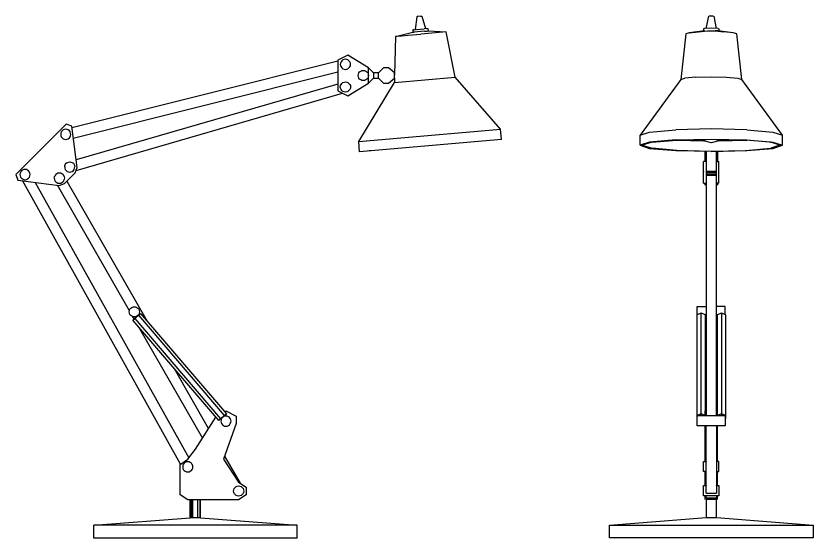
# Model space of a CAD drawing. Header units: millimetres. Extents: x 1474 to 2240, y 2278 to 2630.
# Drawn here: x 2237.008 to 2238.262, y 2603.484 to 2604.305 of the extents above; entities that cross this region are included whole.
import ezdxf

# ---------------------------------------------------------------- set-up
doc = ezdxf.new("R2010")
doc.units = ezdxf.units.MM
doc.layers.add('THIET-BI', color=21, linetype='Continuous')

# ---------------------------------------------------------------- blocks, each defined once
blk = doc.blocks.new('12ELMP04')
at = {"color": 0, "linetype": 'ByBlock'}
for p, q in [((-0.251, 25.05), (-0.125, 25.65)), ((-0.125, 25.65), (-0.112, 25.656)), ((-0.063, 25.662), (-0.112, 25.656)), ((-0.063, 25.662), (0.063, 25.662)), ((0.063, 25.662), (0.107, 25.656)), ((0.107, 25.656), (0.125, 25.65)), ((0.125, 25.65), (0.246, 25.05)), ((-1.253, 24.779), (-1.5, 22.537)), ((-1.083, 24.835), (-1.253, 24.779)), ((-0.327, 24.922), (-1.083, 24.835)), ((-1.083, 24.835), (-0.627, 24.874)), ((-0.627, 24.874), (-0.188, 24.934)), ((-0.327, 25.044), (-0.376, 25.029)), ((-0.376, 25.029), (-0.376, 24.916)), ((0, 25.062), (-0.327, 25.044)), ((-0.188, 24.934), (0, 24.937)), ((0.322, 25.044), (0, 25.062)), ((0, 24.937), (0.188, 24.934)), ((0.188, 24.934), (0.622, 24.874)), ((0.322, 24.922), (0.188, 24.934)), ((0.322, 25.044), (0.372, 25.029)), ((1.079, 24.835), (0.322, 24.922)), ((0.372, 25.029), (0.372, 24.916)), ((1.079, 24.835), (0.622, 24.874)), ((1.249, 24.779), (1.079, 24.835)), ((1.5, 22.537), (1.249, 24.779)), ((-1.5, 22.537), (-3.501, 19.798)), ((-1.5, 22.537), (-1.303, 22.603)), ((-0.752, 22.651), (-1.303, 22.603)), ((-0.752, 22.651), (0, 22.669)), ((0, 22.669), (0.748, 22.651)), ((0.748, 22.651), (1.298, 22.603)), ((1.298, 22.603), (1.5, 22.537)), ((3.501, 19.798), (1.5, 22.537)), ((-3.031, 19.95), (-1.75, 20.063)), ((0, 20.105), (-1.75, 20.063)), ((1.75, 20.063), (0, 20.105)), ((1.75, 20.063), (3.031, 19.95)), ((-3.501, 19.798), (-3.031, 19.95)), ((-3.501, 19.299), (-3.501, 19.798)), ((-1.75, 19.565), (0, 19.607)), ((-1.688, 19.556), (0, 19.595)), ((-0.434, 19.571), (-0.251, 19.589)), ((-0.255, 19.589), (-0.251, 19.589)), ((0, 19.607), (1.75, 19.565)), ((0, 19.595), (1.688, 19.556)), ((0.251, 19.589), (0.251, 19.589)), ((0.251, 19.589), (0.43, 19.571)), ((3.031, 19.95), (3.501, 19.798)), ((3.501, 19.299), (3.501, 19.798)), ((-3.031, 19.455), (-3.501, 19.299)), ((-3.501, 19.299), (-3.375, 19.299)), ((-3.501, 19.299), (-3.031, 19.147)), ((-2.923, 19.449), (-3.375, 19.299)), ((-3.375, 19.299), (-2.923, 19.153)), ((-1.75, 19.565), (-3.031, 19.455)), ((-3.031, 19.455), (-2.923, 19.449)), ((-2.923, 19.449), (-1.688, 19.556)), ((-1.688, 19.544), (-1.759, 19.55)), ((-1.75, 19.565), (-1.688, 19.556)), ((-0.372, 19.511), (-1.688, 19.544)), ((-0.501, 19.55), (-0.537, 19.58)), ((-0.434, 19.571), (-0.501, 19.55)), ((0, 19.425), (-0.501, 19.55)), ((-0.501, 19.55), (-0.434, 19.529)), ((-0.434, 19.571), (-0.448, 19.583)), ((0.497, 19.55), (0, 19.425)), ((0.43, 19.529), (0, 19.425)), ((1.688, 19.544), (0.363, 19.511)), ((0.43, 19.571), (0.439, 19.583)), ((0.43, 19.571), (0.497, 19.55)), ((0.497, 19.55), (0.528, 19.58)), ((1.688, 19.556), (1.683, 19.556)), ((1.683, 19.556), (1.688, 19.544)), ((1.688, 19.556), (1.75, 19.565)), ((2.923, 19.449), (1.688, 19.556)), ((1.688, 19.544), (1.755, 19.55)), ((1.75, 19.565), (3.031, 19.455)), ((2.923, 19.449), (3.031, 19.455)), ((3.375, 19.299), (2.923, 19.449)), ((3.375, 19.299), (2.923, 19.153)), ((3.031, 19.455), (3.501, 19.299)), ((3.031, 19.147), (3.501, 19.299)), ((3.501, 19.299), (3.375, 19.299)), ((-2.923, 19.153), (-3.031, 19.147)), ((-3.031, 19.147), (-1.75, 19.037)), ((-1.688, 19.046), (-2.923, 19.153)), ((-1.75, 19.037), (-1.688, 19.046)), ((0, 18.995), (-1.75, 19.037)), ((-1.688, 19.046), (0, 19.007)), ((-0.313, 19.001), (-0.313, 18.5)), ((-0.251, 19.001), (-0.251, 5.998)), ((0, 19.007), (1.688, 19.046)), ((0, 18.995), (1.75, 19.037)), ((0.251, 5.998), (0.251, 19.001)), ((0.309, 19.001), (0.309, 18.5)), ((1.688, 19.046), (2.923, 19.153)), ((1.688, 19.046), (1.75, 19.037)), ((1.75, 19.037), (3.031, 19.147)), ((2.923, 19.153), (3.031, 19.147)), ((-0.376, 17.446), (-0.376, 18.5)), ((-0.251, 18.5), (-0.376, 18.5)), ((-0.251, 18.491), (-0.251, 18.5)), ((0.251, 18.491), (0.251, 18.5)), ((0.251, 18.5), (0.372, 18.5)), ((0.372, 17.446), (0.372, 18.5)), ((-0.376, 18.007), (-0.376, 17.998)), ((0.251, 18.007), (-0.251, 18.007)), ((-0.251, 17.945), (-0.251, 17.936)), ((0.251, 17.942), (-0.251, 17.942)), ((-0.251, 17.873), (0.251, 17.873)), ((0.251, 17.819), (-0.251, 17.819)), ((0.372, 17.998), (0.372, 18.007)), ((0.372, 17.936), (0.372, 17.945)), ((-0.376, 17.455), (-0.376, 17.446)), ((-0.376, 17.446), (-0.251, 17.446)), ((-0.313, 17.446), (-0.313, 17.342)), ((0.251, 17.446), (0.251, 17.455)), ((0.372, 17.446), (0.251, 17.446)), ((0.309, 17.446), (0.309, 17.342)), ((-0.689, 10.973), (-0.689, 11.373)), ((-0.689, 11.373), (-0.251, 11.373)), ((-0.251, 11.373), (-0.251, 11.364)), ((0.685, 11.373), (0.251, 11.373)), ((0.251, 11.373), (0.251, 11.364)), ((0.685, 10.973), (0.685, 11.373)), ((-0.501, 11.045), (-0.716, 10.964)), ((-0.286, 10.964), (-0.501, 11.045)), ((-0.501, 5.998), (-0.501, 11.045)), ((0.497, 11.045), (0.282, 10.964)), ((0.716, 10.964), (0.497, 11.045)), ((0.497, 11.045), (0.497, 5.998)), ((-0.716, 10.964), (-0.716, 5.858)), ((-0.286, 5.998), (-0.286, 10.964)), ((-0.286, 10.884), (-0.286, 10.875)), ((-0.286, 10.875), (-0.251, 10.875)), ((0.251, 10.875), (0.282, 10.875)), ((0.282, 10.964), (0.282, 5.998)), ((0.282, 10.875), (0.282, 10.884)), ((0.716, 5.858), (0.716, 10.964)), ((-0.716, 6.019), (-0.501, 6.103)), ((-0.716, 6.019), (-0.663, 5.998)), ((-0.689, 5.5), (-0.689, 5.998)), ((0.685, 5.998), (-0.689, 5.998)), ((-0.501, 6.103), (-0.286, 6.019)), ((-0.286, 6.019), (-0.345, 5.998)), ((-0.313, 6.249), (-0.313, 5.998)), ((0.282, 6.019), (0.497, 6.103)), ((0.282, 6.019), (0.336, 5.998)), ((0.309, 5.998), (0.309, 6.249)), ((0.497, 6.103), (0.716, 6.019)), ((0.716, 6.019), (0.658, 5.998)), ((0.685, 5.998), (0.685, 5.5)), ((0.685, 5.989), (0.685, 5.998)), ((-0.689, 5.867), (-0.716, 5.858)), ((-0.716, 5.858), (-0.689, 5.846)), ((-0.689, 5.5), (-0.689, 5.506)), ((0.685, 5.5), (-0.689, 5.5)), ((-0.313, 5.5), (-0.313, 3.748)), ((-0.251, 2.19), (-0.251, 5.5)), ((0.251, 5.5), (0.251, 2.19)), ((0.309, 3.748), (0.309, 5.5)), ((0.685, 5.867), (0.716, 5.858)), ((0.685, 5.846), (0.716, 5.858)), ((-0.376, 3.25), (-0.376, 3.748)), ((-0.376, 3.748), (-0.251, 3.748)), ((-0.251, 3.748), (-0.251, 3.739)), ((0.372, 3.748), (0.251, 3.748)), ((0.251, 3.748), (0.251, 3.739)), ((0.372, 3.25), (0.372, 3.748)), ((-0.251, 3.25), (-0.376, 3.25)), ((-0.313, 3.25), (-0.313, 2.561)), ((0.251, 3.25), (0.372, 3.25)), ((0.309, 2.561), (0.309, 3.25)), ((0.372, 3.259), (0.372, 3.25)), ((-0.376, 2.059), (-0.376, 2.561)), ((-0.376, 2.561), (-0.251, 2.561)), ((-0.251, 2.561), (-0.251, 2.552)), ((0.251, 2.552), (0.251, 2.561)), ((0.251, 2.561), (0.372, 2.561)), ((0.372, 2.561), (0.372, 2.059)), ((-0.376, 2.059), (-0.376, 2.068)), ((0.372, 2.059), (-0.376, 2.059)), ((-0.313, 2.059), (-0.313, 1.874)), ((-0.251, 2.19), (0.251, 2.19)), ((-0.251, 1.94), (-0.251, 2.059)), ((0.251, 2.059), (0.251, 1.94)), ((0.309, 1.874), (0.309, 2.059)), ((0.251, 1.94), (-0.251, 1.94)), ((0.251, 1.874), (-0.251, 1.874)), ((-0.251, 1.874), (-0.251, 1)), ((0.251, 1), (0.251, 1.874)), ((-5, 0.624), (-0.251, 1)), ((-0.251, 1), (0.251, 1)), ((0.251, 1), (5, 0.624)), ((-5, 0), (-5, 0.624)), ((-5, 0.624), (5, 0.624)), ((5, 0.624), (5, 0)), ((5, 0), (-5, 0))]:
    blk.add_line(p, q, dxfattribs=at)
blk = doc.blocks.new('12FLMP04')
at = {"color": 0, "linetype": 'ByBlock'}
for p, q in [((10.88, 25.641), (10.809, 25.01)), ((10.894, 25.644), (10.88, 25.641)), ((10.943, 25.649), (10.894, 25.644)), ((11.129, 25.665), (10.943, 25.649)), ((11.067, 25.66), (11.111, 25.663)), ((11.111, 25.663), (11.129, 25.665)), ((11.129, 25.665), (11.302, 25.052)), ((9.837, 24.674), (10.694, 24.874)), ((10.001, 24.687), (9.837, 24.674)), ((10.001, 24.687), (10.458, 24.727)), ((10.458, 24.727), (11.08, 24.78)), ((10.685, 24.999), (11.245, 25.047)), ((10.734, 25.002), (10.685, 24.999)), ((10.685, 24.999), (10.694, 24.874)), ((10.694, 24.874), (10.747, 24.879)), ((10.734, 25.002), (10.872, 25.015)), ((11.258, 24.922), (10.747, 24.879)), ((12.16, 24.876), (11.08, 24.78)), ((11.382, 25.06), (11.245, 25.047)), ((11.258, 24.922), (11.391, 24.935)), ((11.382, 25.06), (11.431, 25.063)), ((11.391, 24.935), (11.445, 24.938)), ((11.431, 25.063), (11.445, 24.938)), ((11.445, 24.938), (12.324, 24.89)), ((12.324, 24.89), (12.16, 24.876)), ((12.768, 22.672), (12.324, 24.89)), ((9.837, 24.674), (9.792, 22.784)), ((7.5, 23.752), (7.003, 23.501)), ((7.247, 23.512), (7.198, 23.472)), ((7.309, 23.538), (7.247, 23.512)), ((7.376, 23.546), (7.309, 23.538)), ((7.438, 23.538), (7.376, 23.546)), ((7.5, 23.512), (7.438, 23.538)), ((8.5, 23.125), (7.5, 23.752)), ((7.549, 23.472), (7.5, 23.512)), ((7.003, 23.45), (-6.07, 20.167)), ((7.003, 23.501), (7.003, 22.001)), ((7.131, 23.36), (7.123, 23.296)), ((7.123, 23.296), (7.131, 23.232)), ((7.158, 23.421), (7.131, 23.36)), ((7.131, 23.232), (7.158, 23.171)), ((7.198, 23.472), (7.158, 23.421)), ((7.158, 23.171), (7.198, 23.12)), ((7.198, 23.12), (7.247, 23.08)), ((7.5, 23.08), (7.549, 23.12)), ((7.589, 23.421), (7.549, 23.472)), ((7.549, 23.12), (7.589, 23.171)), ((7.616, 23.36), (7.589, 23.421)), ((7.589, 23.171), (7.616, 23.232)), ((7.624, 23.296), (7.616, 23.36)), ((7.616, 23.232), (7.624, 23.296)), ((8.5, 23.125), (8.748, 22.875)), ((8.5, 22.376), (8.5, 23.125)), ((9.25, 23.125), (9.001, 22.875)), ((9.499, 23.125), (9.25, 23.125)), ((9.792, 22.875), (9.499, 23.125)), ((-6.003, 19.669), (7.003, 22.936)), ((7.247, 23.08), (7.309, 23.053)), ((7.309, 23.053), (7.376, 23.045)), ((7.376, 23.045), (7.438, 23.053)), ((7.438, 23.053), (7.5, 23.08)), ((8.002, 22.75), (8.011, 22.816)), ((8.011, 22.686), (8.002, 22.75)), ((8.011, 22.816), (8.033, 22.875)), ((8.033, 22.875), (8.073, 22.928)), ((8.073, 22.928), (8.126, 22.968)), ((8.126, 22.968), (8.184, 22.992)), ((8.184, 22.992), (8.251, 23)), ((8.251, 23), (8.313, 22.992)), ((8.313, 22.992), (8.375, 22.968)), ((8.375, 22.968), (8.428, 22.928)), ((8.428, 22.928), (8.468, 22.875)), ((8.468, 22.875), (8.491, 22.816)), ((8.491, 22.816), (8.5, 22.75)), ((8.5, 22.75), (8.491, 22.686)), ((9.001, 22.875), (8.748, 22.875)), ((8.748, 22.875), (8.748, 22.624)), ((9.001, 22.624), (9.001, 22.875)), ((9.792, 22.624), (9.792, 22.875)), ((7.158, 22.307), (7.198, 22.36)), ((7.198, 22.36), (7.247, 22.4)), ((7.247, 22.4), (7.309, 22.424)), ((7.309, 22.424), (7.376, 22.432)), ((7.376, 22.432), (7.438, 22.424)), ((7.438, 22.424), (7.5, 22.4)), ((7.5, 22.4), (7.549, 22.36)), ((7.5, 21.75), (8.5, 22.376)), ((7.549, 22.36), (7.589, 22.307)), ((8.033, 22.624), (8.011, 22.686)), ((8.029, 19.495), (9.783, 22.408)), ((8.073, 22.574), (8.033, 22.624)), ((8.126, 22.534), (8.073, 22.574)), ((8.184, 22.51), (8.126, 22.534)), ((8.251, 22.502), (8.184, 22.51)), ((8.313, 22.51), (8.251, 22.502)), ((8.375, 22.534), (8.313, 22.51)), ((8.428, 22.574), (8.375, 22.534)), ((8.468, 22.624), (8.428, 22.574)), ((8.491, 22.686), (8.468, 22.624)), ((8.5, 22.376), (8.748, 22.624)), ((8.748, 22.624), (9.001, 22.624)), ((9.001, 22.624), (9.25, 22.376)), ((9.25, 22.376), (9.499, 22.376)), ((9.499, 22.376), (9.792, 22.624)), ((9.783, 22.408), (12.768, 22.672)), ((9.788, 22.622), (9.783, 22.408)), ((9.792, 22.624), (9.788, 22.622)), ((15.002, 20.106), (12.768, 22.672)), ((7.003, 22.328), (-5.866, 18.6)), ((7.003, 22.001), (7.5, 21.75)), ((7.123, 22.182), (7.131, 22.249)), ((7.131, 22.118), (7.123, 22.182)), ((7.131, 22.249), (7.158, 22.307)), ((7.158, 22.057), (7.131, 22.118)), ((7.198, 22.006), (7.158, 22.057)), ((7.247, 21.966), (7.198, 22.006)), ((7.309, 21.942), (7.247, 21.966)), ((7.376, 21.934), (7.309, 21.942)), ((7.438, 21.942), (7.376, 21.934)), ((7.5, 21.966), (7.438, 21.942)), ((7.549, 22.006), (7.5, 21.966)), ((7.589, 22.057), (7.549, 22.006)), ((7.589, 22.307), (7.616, 22.249)), ((7.616, 22.118), (7.589, 22.057)), ((7.616, 22.249), (7.624, 22.182)), ((7.624, 22.182), (7.616, 22.118)), ((-5.866, 18.08), (7.238, 21.878)), ((-6.345, 20.348), (-8.819, 17.872)), ((-6.55, 20.031), (-6.59, 19.978)), ((-6.496, 20.071), (-6.55, 20.031)), ((-6.439, 20.095), (-6.496, 20.071)), ((-6.372, 20.103), (-6.439, 20.095)), ((-6.305, 20.095), (-6.372, 20.103)), ((-6.079, 20.26), (-6.345, 20.348)), ((-6.248, 20.071), (-6.305, 20.095)), ((-6.194, 20.031), (-6.248, 20.071)), ((-6.154, 19.978), (-6.194, 20.031)), ((-5.817, 18.227), (-6.079, 20.26)), ((8.029, 19.495), (15.002, 20.106)), ((15.047, 19.607), (15.002, 20.106)), ((-6.612, 19.919), (-6.621, 19.855)), ((-6.621, 19.855), (-6.612, 19.789)), ((-6.59, 19.978), (-6.612, 19.919)), ((-6.612, 19.789), (-6.59, 19.73)), ((-6.59, 19.73), (-6.55, 19.677)), ((-6.55, 19.677), (-6.496, 19.637)), ((-6.496, 19.637), (-6.439, 19.613)), ((-6.439, 19.613), (-6.372, 19.605)), ((-6.372, 19.605), (-6.305, 19.613)), ((-6.305, 19.613), (-6.248, 19.637)), ((-6.248, 19.637), (-6.194, 19.677)), ((-6.194, 19.677), (-6.154, 19.73)), ((-6.132, 19.919), (-6.154, 19.978)), ((-6.154, 19.73), (-6.132, 19.789)), ((-6.123, 19.855), (-6.132, 19.919)), ((-6.132, 19.789), (-6.123, 19.855)), ((15.047, 19.607), (8.073, 18.997)), ((8.073, 18.997), (8.029, 19.495)), ((14.469, 19.557), (14.465, 19.557)), ((8.193, 19.008), (8.197, 19.008)), ((8.646, 19.048), (8.54, 19.04)), ((8.642, 19.048), (8.646, 19.048)), ((-6.394, 18.376), (-6.354, 18.429)), ((-6.354, 18.429), (-6.301, 18.467)), ((-6.301, 18.467), (-6.243, 18.493)), ((-6.243, 18.493), (-6.176, 18.501)), ((-6.176, 18.501), (-6.114, 18.493)), ((-6.114, 18.493), (-6.052, 18.467)), ((-6.052, 18.467), (-5.999, 18.429)), ((-5.999, 18.429), (-5.959, 18.376)), ((-8.553, 18.054), (-8.593, 18)), ((-8.5, 18.091), (-8.553, 18.054)), ((-8.437, 18.118), (-8.5, 18.091)), ((-8.375, 18.126), (-8.437, 18.118)), ((-8.309, 18.118), (-8.375, 18.126)), ((-8.251, 18.091), (-8.309, 18.118)), ((-8.197, 18.054), (-8.251, 18.091)), ((-8.158, 18), (-8.197, 18.054)), ((-6.425, 18.251), (-6.421, 18.317)), ((-6.425, 18.251), (-6.421, 18.187)), ((-6.421, 18.317), (-6.394, 18.376)), ((-6.421, 18.187), (-6.394, 18.126)), ((-6.394, 18.126), (-6.354, 18.075)), ((-6.354, 18.075), (-6.301, 18.035)), ((-6.301, 18.035), (-6.243, 18.011)), ((-6.114, 18.011), (-6.052, 18.035)), ((-6.052, 18.035), (-5.999, 18.075)), ((-5.999, 18.075), (-5.959, 18.126)), ((-5.959, 18.376), (-5.937, 18.317)), ((-5.959, 18.126), (-5.937, 18.187)), ((-5.937, 18.317), (-5.928, 18.251)), ((-5.937, 18.187), (-5.928, 18.251)), ((-5.901, 17.963), (-5.817, 18.227)), ((-8.819, 17.872), (-8.731, 17.609)), ((-8.615, 17.939), (-8.624, 17.875)), ((-8.624, 17.875), (-8.615, 17.811)), ((-8.593, 18), (-8.615, 17.939)), ((-8.615, 17.811), (-8.593, 17.75)), ((-8.593, 17.75), (-8.553, 17.699)), ((-8.553, 17.699), (-8.5, 17.659)), ((-8.5, 17.659), (-8.437, 17.635)), ((-8.437, 17.635), (-8.375, 17.625)), ((-8.375, 17.625), (-8.309, 17.635)), ((-8.309, 17.635), (-8.251, 17.659)), ((-8.251, 17.659), (-8.197, 17.699)), ((-8.197, 17.699), (-8.158, 17.75)), ((-8.131, 17.939), (-8.158, 18)), ((-8.158, 17.75), (-8.131, 17.811)), ((-8.126, 17.875), (-8.131, 17.939)), ((-8.131, 17.811), (-8.126, 17.875)), ((-6.936, 17.696), (-6.927, 17.763)), ((-6.936, 17.696), (-6.927, 17.632)), ((-6.927, 17.763), (-6.905, 17.822)), ((-6.927, 17.632), (-6.905, 17.571)), ((-6.865, 17.875), (-6.905, 17.822)), ((-6.812, 17.912), (-6.865, 17.875)), ((-6.754, 17.939), (-6.812, 17.912)), ((-6.687, 17.947), (-6.754, 17.939)), ((-6.621, 17.939), (-6.687, 17.947)), ((-6.563, 17.912), (-6.621, 17.939)), ((-6.51, 17.875), (-6.563, 17.912)), ((-6.51, 17.875), (-6.47, 17.822)), ((-6.47, 17.822), (-6.447, 17.763)), ((-6.47, 17.571), (-6.447, 17.632)), ((-6.447, 17.763), (-6.439, 17.696)), ((-6.439, 17.696), (-6.447, 17.632)), ((-6.434, 17.433), (-5.901, 17.963)), ((-6.243, 18.011), (-6.176, 18)), ((-6.176, 18), (-6.114, 18.011)), ((-8.731, 17.609), (-6.701, 17.342)), ((-0.726, 3.641), (-8.495, 17.577)), ((-7.878, 17.494), (-0.322, 3.95)), ((-6.905, 17.571), (-6.865, 17.521)), ((-6.865, 17.521), (-6.812, 17.481)), ((-6.812, 17.481), (-6.754, 17.457)), ((-3.245, 11.18), (-6.781, 17.35)), ((-6.754, 17.457), (-6.687, 17.446)), ((-6.701, 17.342), (-6.434, 17.433)), ((-6.687, 17.446), (-6.621, 17.457)), ((-6.621, 17.457), (-6.563, 17.481)), ((-6.563, 17.481), (-6.51, 17.521)), ((-6.51, 17.521), (-6.47, 17.571)), ((-6.319, 17.547), (-2.374, 10.671)), ((-3.125, 11.343), (-3.063, 11.367)), ((-3.063, 11.367), (-3, 11.375)), ((-3, 11.375), (-2.934, 11.367)), ((-2.934, 11.367), (-2.876, 11.343)), ((-3.249, 11.127), (-3.24, 11.191)), ((-3.24, 11.06), (-3.249, 11.127)), ((-3.24, 11.191), (-3.218, 11.25)), ((-3.218, 11.002), (-3.24, 11.06)), ((-3.218, 11.25), (-3.178, 11.303)), ((-3.178, 10.948), (-3.218, 11.002)), ((-3.178, 11.303), (-3.125, 11.343)), ((-2.876, 11.343), (-2.823, 11.303)), ((-2.827, 10.93), (-2.694, 11.047)), ((-2.823, 11.303), (-2.783, 11.25)), ((-2.783, 11.002), (-2.823, 10.948)), ((-2.783, 11.25), (-2.756, 11.191)), ((-2.756, 11.06), (-2.783, 11.002)), ((-2.756, 11.191), (-2.747, 11.127)), ((-2.747, 11.127), (-2.756, 11.06)), ((-2.694, 11.047), (1.53, 6.103)), ((-3.125, 10.908), (-3.178, 10.948)), ((-3.063, 10.884), (-3.125, 10.908)), ((-3.014, 10.775), (-3.076, 10.887)), ((-3.072, 10.722), (-2.978, 10.804)), ((1.148, 5.778), (-3.072, 10.722)), ((-3, 10.876), (-3.063, 10.884)), ((-2.934, 10.884), (-3, 10.876)), ((-2.787, 10.964), (-2.978, 10.804)), ((-2.978, 10.804), (1.242, 5.861)), ((-2.876, 10.908), (-2.934, 10.884)), ((-2.823, 10.948), (-2.876, 10.908)), ((1.433, 6.023), (-2.787, 10.964)), ((-2.792, 10.389), (0.349, 4.914)), ((0.651, 5.392), (-1.033, 8.329)), ((0.002, 4.376), (1.006, 5.941)), ((1.53, 6.103), (1.148, 5.778)), ((1.242, 5.861), (1.339, 5.941)), ((1.326, 5.927), (1.286, 5.877)), ((1.375, 5.967), (1.326, 5.927)), ((1.339, 5.941), (1.433, 6.023)), ((1.437, 5.991), (1.375, 5.967)), ((1.424, 6.223), (1.499, 6.25)), ((1.433, 6.023), (1.53, 6.103)), ((1.499, 6.002), (1.437, 5.991)), ((1.499, 6.25), (2.001, 6.002)), ((1.566, 5.991), (1.499, 6.002)), ((1.624, 5.967), (1.566, 5.991)), ((1.677, 5.927), (1.624, 5.967)), ((1.717, 5.877), (1.677, 5.927)), ((2.001, 6.002), (2.001, 5.626)), ((1.148, 5.778), (1.242, 5.861)), ((1.259, 5.815), (1.25, 5.751)), ((1.25, 5.751), (1.259, 5.685)), ((1.286, 5.877), (1.259, 5.815)), ((1.259, 5.685), (1.286, 5.626)), ((1.286, 5.626), (1.326, 5.573)), ((1.326, 5.573), (1.375, 5.535)), ((2.001, 5.626), (1.375, 3.875)), ((1.375, 5.535), (1.437, 5.509)), ((1.437, 5.509), (1.499, 5.501)), ((1.499, 5.501), (1.566, 5.509)), ((1.566, 5.509), (1.624, 5.535)), ((1.624, 5.535), (1.677, 5.573)), ((1.677, 5.573), (1.717, 5.626)), ((1.743, 5.815), (1.717, 5.877)), ((1.717, 5.626), (1.743, 5.685)), ((1.752, 5.751), (1.743, 5.815)), ((1.743, 5.685), (1.752, 5.751)), ((-0.375, 3.875), (0.002, 4.376)), ((1.428, 4.035), (2.197, 2.7)), ((-0.748, 3.625), (-0.375, 3.875)), ((-0.748, 2.127), (-0.748, 3.625)), ((-0.615, 3.566), (-0.624, 3.502)), ((-0.593, 3.625), (-0.615, 3.566)), ((-0.553, 3.678), (-0.593, 3.625)), ((-0.5, 3.718), (-0.553, 3.678)), ((-0.438, 3.742), (-0.5, 3.718)), ((-0.375, 3.75), (-0.438, 3.742)), ((-0.309, 3.742), (-0.375, 3.75)), ((-0.251, 3.718), (-0.309, 3.742)), ((-0.198, 3.678), (-0.251, 3.718)), ((-0.158, 3.625), (-0.198, 3.678)), ((-0.131, 3.566), (-0.158, 3.625)), ((-0.127, 3.502), (-0.131, 3.566)), ((1.375, 3.875), (2.125, 2.75)), ((-0.624, 3.502), (-0.615, 3.435)), ((-0.615, 3.435), (-0.593, 3.377)), ((-0.593, 3.377), (-0.553, 3.323)), ((-0.553, 3.323), (-0.5, 3.283)), ((-0.5, 3.283), (-0.438, 3.259)), ((-0.438, 3.259), (-0.375, 3.251)), ((-0.375, 3.251), (-0.309, 3.259)), ((-0.309, 3.259), (-0.251, 3.283)), ((-0.251, 3.283), (-0.198, 3.323)), ((-0.198, 3.323), (-0.158, 3.377)), ((-0.158, 3.377), (-0.131, 3.435)), ((-0.131, 3.435), (-0.127, 3.502)), ((2.125, 2.75), (2.499, 2.5)), ((1.877, 2.311), (1.886, 2.377)), ((1.886, 2.377), (1.908, 2.436)), ((1.908, 2.436), (1.948, 2.489)), ((1.948, 2.489), (2.001, 2.529)), ((2.001, 2.529), (2.059, 2.553)), ((2.059, 2.553), (2.125, 2.561)), ((2.125, 2.561), (2.192, 2.553)), ((2.192, 2.553), (2.25, 2.529)), ((2.25, 2.529), (2.303, 2.489)), ((2.303, 2.489), (2.343, 2.436)), ((2.343, 2.436), (2.365, 2.377)), ((2.365, 2.377), (2.374, 2.311)), ((2.499, 2.5), (2.499, 2.127)), ((-0.375, 1.876), (-0.748, 2.127)), ((1.886, 2.247), (1.877, 2.311)), ((1.908, 2.188), (1.886, 2.247)), ((1.948, 2.135), (1.908, 2.188)), ((2.001, 2.095), (1.948, 2.135)), ((2.059, 2.071), (2.001, 2.095)), ((2.125, 2.063), (2.059, 2.071)), ((2.499, 2.127), (2.125, 1.876)), ((2.192, 2.071), (2.125, 2.063)), ((2.25, 2.095), (2.192, 2.071)), ((2.303, 2.135), (2.25, 2.095)), ((2.343, 2.188), (2.303, 2.135)), ((2.365, 2.247), (2.343, 2.188)), ((2.374, 2.311), (2.365, 2.247)), ((2.125, 1.876), (-0.375, 1.876)), ((-0.251, 1.002), (-0.251, 1.876)), ((-0.215, 1.876), (-0.215, 1.002)), ((-0.127, 1.002), (-0.127, 1.876)), ((0.127, 1.002), (0.127, 1.876)), ((0.215, 1.876), (0.215, 1.002)), ((0.251, 1.002), (0.251, 1.876)), ((-4.999, 0.626), (-0.251, 1.002)), ((0.251, 1.002), (-0.251, 1.002)), ((0.251, 1.002), (4.999, 0.626)), ((4.999, 0.626), (-4.999, 0.626)), ((-4.999, 0), (-4.999, 0.626)), ((4.999, 0), (4.999, 0.626)), ((4.999, 0), (-4.999, 0))]:
    blk.add_line(p, q, dxfattribs=at)

msp = doc.modelspace()

# ---------------------------------------------------------------- block references
at = {"layer": 'THIET-BI', "xscale": 0.0319999999999935, "yscale": 0.0319999999999935, "zscale": 0.0319999999999935}
for name, p in [('12FLMP04', (2237.2904, 2603.4836)), ('12ELMP04', (2238.1018, 2603.4841))]:
    msp.add_blockref(name, p, dxfattribs=at)

doc.saveas('drawing.dxf')
